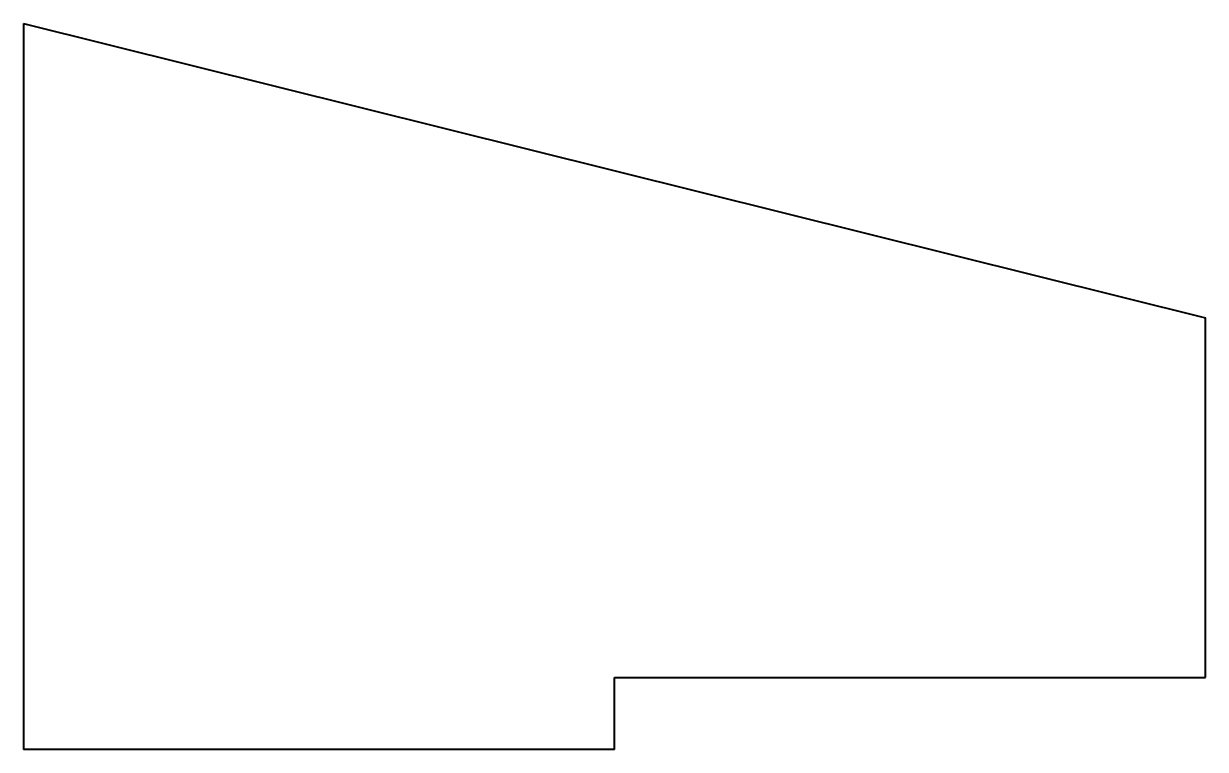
# Model space of a CAD drawing. Header units: millimetres. Extents: x 182.7 to 247.3, y 146.6 to 186.4.
import ezdxf

# ---------------------------------------------------------------- set-up
doc = ezdxf.new("R2010")
doc.units = ezdxf.units.MM
doc.layers.add('Geometries', color=7, linetype='Continuous')

msp = doc.modelspace()

# ---------------------------------------------------------------- linework, layer by layer
at = {"layer": 'Geometries', "linetype": 'Continuous', "lineweight": 40}
for p, q in [((182.652, 186.351), (247.348, 170.261)), ((182.652, 186.351), (182.652, 146.649)), ((247.348, 150.586), (247.348, 170.261)), ((214.993, 150.586), (247.348, 150.586)), ((214.998, 146.649), (214.993, 150.586)), ((214.998, 146.649), (182.652, 146.649))]:
    msp.add_line(p, q, dxfattribs=at)

doc.saveas('drawing.dxf')
